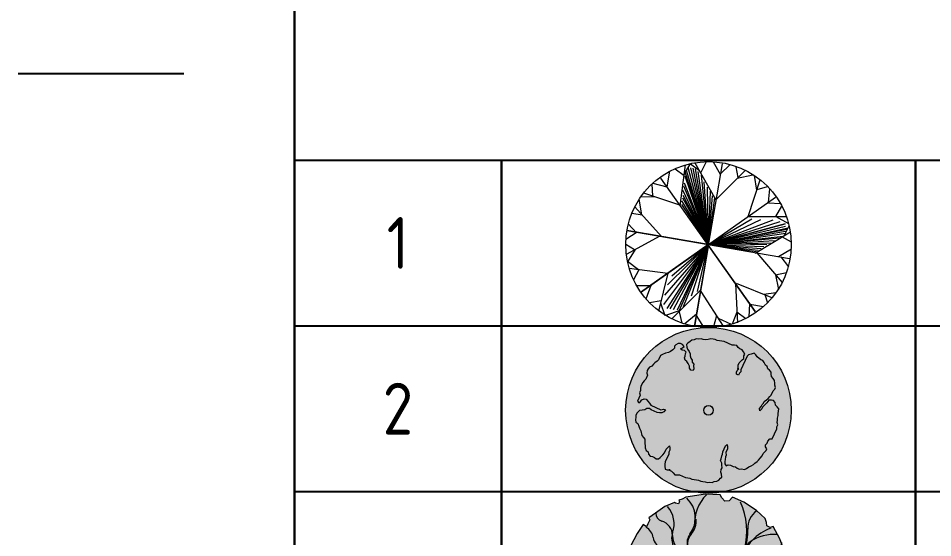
# Model space of a CAD drawing. Header units: metres. Extents: x -2072 to 1581266, y 0 to 323429.
# Drawn here: x 1721.34 to 1765.5, y 1841.12 to 1866.18 of the extents above; entities that cross this region are included whole.
import ezdxf

# ---------------------------------------------------------------- set-up
doc = ezdxf.new("R2010")
doc.units = ezdxf.units.M
doc.layers.add('ГП - Лист (таблица)', color=7, linetype='Continuous', lineweight=9)
doc.layers.add('Липа серебристная', color=7, linetype='Continuous', lineweight=0)
doc.layers.add('ГП_Озеленение_деревья и кустарники', color=7, linetype='Continuous', lineweight=9, true_color=0x2e7666)
doc.styles.add('GOST Common_2', font='GOST_Common.ttf', dxfattribs={"width": 0.9, "height": 2.5})
doc.styles.add('ГП Ариал 2016', font='arial.ttf')

# ---------------------------------------------------------------- blocks, each defined once
blk = doc.blocks.new('Бересклет')
at = {"layer": 'Липа серебристная', "lineweight": 0, "transparency": 33554559}
h = blk.add_hatch(color=256, dxfattribs=at)
h.dxf.hatch_style = 1
h.set_gradient(color1=(65, 151, 28), color2=(65, 151, 28), tint=1, name='INVSPHERICAL')
h.paths.add_polyline_path([(-5.16, -2.941), (-5.026, -3.207), (-5.36, -3.407), (-5.493, -3.873), (-4.227, -5.205), (-3.311, -5.827), (-2.552, -6.221), (-2.066, -6.19), (-1.611, -6.099), (-1.216, -6.342), (-0.579, -6.554), (0.573, -6.537), (1.839, -6.271), (3.239, -5.671), (3.906, -5.205), (4.305, -4.806), (4.039, -4.606), (4.572, -4.073), (4.905, -3.94), (5.305, -3.873), (6.039, -2.208), (6.305, -0.677), (6.238, 1.055), (6.039, 2.12), (5.772, 2.12), (5.572, 2.32), (5.639, 2.587), (5.639, 2.92), (5.172, 3.719), (4.439, 4.651), (3.706, 5.317), (3.372, 5.117), (3.039, 5.184), (2.906, 5.517), (2.839, 5.783), (1.773, 6.183), (0.239, 6.449), (-0.094, 6.383), (-0.36, 6.383), (-0.36, 6.249), (-0.494, 6.116), (-0.694, 6.249), (-0.76, 6.316), (-1.56, 6.249), (-2.427, 5.983), (-3.038, 5.789), (-3.007, 5.638), (-3.25, 5.365), (-3.427, 5.184), (-3.627, 5.45), (-4.293, 4.917), (-5.093, 4.118), (-5.693, 3.452), (-6.16, 2.52), (-5.96, 2.453), (-6.013, 2.18), (-6.073, 1.938), (-6.093, 1.588), (-6.293, 1.454), (-6.493, 1.454), (-6.693, -0.144), (-6.36, -2.075), (-5.96, -3.274), (-5.626, -3.074)])
at = {"layer": 'Липа серебристная', "color": 36, "lineweight": 0}
blk.add_lwpolyline([(-5.626, -3.074), (-5.16, -2.941), (-5.026, -3.207), (-5.36, -3.407), (-5.493, -3.873), (-4.227, -5.205), (-3.311, -5.827), (-2.552, -6.221), (-2.066, -6.19), (-1.915, -6.16), (-1.611, -6.099), (-1.216, -6.342), (-0.579, -6.554), (0.573, -6.537), (1.839, -6.271), (3.239, -5.671), (3.906, -5.205), (4.305, -4.806), (4.039, -4.606), (4.305, -4.339), (4.572, -4.073), (4.905, -3.94), (5.305, -3.873), (6.039, -2.208), (6.305, -0.677), (6.238, 1.055), (6.039, 2.12), (5.772, 2.12), (5.572, 2.32), (5.639, 2.587), (5.639, 2.92), (5.172, 3.719), (4.439, 4.651), (3.706, 5.317), (3.372, 5.117), (3.039, 5.184), (2.906, 5.517), (2.839, 5.783), (1.773, 6.183), (0.239, 6.449), (-0.094, 6.383), (-0.36, 6.383), (-0.36, 6.249), (-0.494, 6.116), (-0.694, 6.249), (-0.76, 6.316), (-1.56, 6.249), (-2.427, 5.983), (-3.038, 5.789), (-3.007, 5.638), (-3.25, 5.365), (-3.427, 5.184), (-3.627, 5.45), (-4.293, 4.917), (-5.093, 4.118), (-5.693, 3.452), (-6.16, 2.52), (-5.96, 2.453), (-6.013, 2.18), (-6.073, 1.938), (-6.093, 1.588), (-6.293, 1.454), (-6.493, 1.454), (-6.693, -0.144), (-6.36, -2.075), (-5.96, -3.274)], close=True, dxfattribs=at)
for centre, radius, start, end in [((-1.808, 5.764), 0.627, 160.74693, 236.15411), ((-3.257, 5.378), 2.06, 322.29366, 22.98844), ((-1.575, 5.308), 2.112, 304.88672, 29.10133), ((3.343, 3.216), 3.282, 117.66784, 164.54602), ((-4.277, 4.406), 1.105, 349.89762, 42.50854), ((-2.805, 4.277), 1.163, 341.52697, 56.15411), ((-1.038, 4.866), 1.525, 300.00723, 347.88873), ((-1.108, 4.082), 5.334, 327.03429, 6.95378), ((-4.419, 4.264), 0.851, 204.65213, 279.24585), ((-2.21, 4.038), 0.995, 169.89762, 236.11711), ((-0.598, 3.323), 1.301, 142.29366, 247.595), ((-0.25, 3.424), 1.531, 161.52697, 243.08054), ((5.614, 2.159), 1.595, 105.45088, 166.02513), ((-3.89, 1.016), 2.44, 48.6617, 99.24585), ((22.134, 40.288), 44.661, 236.11711, 238.56885), ((0.314, 2.525), 1.178, 120.00723, 213.37243), ((0.273, 2.658), 1.118, 124.88672, 231.22686), ((-5.087, 1.048), 1.306, 65.99981, 133.30288), ((-3.73, 4.094), 2.029, 245.99981, 291.79876), ((-2.193, 0.251), 2.11, 66.08132, 111.79876), ((0.689, 6.221), 4.494, 228.6617, 247.86567), ((-2.206, 0.223), 2.141, 350.65337, 66.08132), ((0.487, 3.435), 3.687, 319.87124, 346.02513), ((-1.742, 0.548), 1.701, 338.41965, 67.595), ((-1.607, 0.576), 1.6, 335.2149, 67.86567), ((-1.822, 0.327), 1.942, 345.6095, 63.08054), ((-1.495, 0.456), 1.706, 341.17928, 51.22686), ((5.965, -1.831), 3.892, 92.04438, 144.6504), ((4.342, 0.161), 1.438, 106.06816, 150.19593), ((4.878, -1.699), 3.374, 67.66478, 106.06816), ((1.149, 1.99), 2.241, 266.16421, 330.19593), ((0.152, 3.265), 3.833, 297.82454, 327.03429), ((3.769, -0.816), 1.588, 38.76699, 135.36696), ((5.44, 0.983), 0.88, 230.9237, 342.90254), ((0.854, -3.088), 3.389, 107.30807, 149.51608), ((1.656, 3.032), 3.395, 240.1653, 262.99587), ((1.212, 1.255), 1.56, 220.62588, 297.82454), ((3.245, 8.655), 9.18, 249.48324, 255.8382), ((1.193, 1.555), 1.959, 235.71458, 324.6504), ((1.332, 1.59), 1.836, 227.35842, 315.36696), ((3.774, -1.069), 1.763, 50.9237, 146.45182), ((2.802, -0.916), 0.919, 11.60629, 120.50715), ((6.032, 1.002), 1.316, 218.76699, 283.61521), ((0.794, -3.243), 3.163, 106.85779, 160.50614), ((0.301, -2.594), 2.548, 96.8337, 160.23263), ((0.419, -2.788), 2.742, 100.76136, 149.55125), ((0.784, -3.243), 3.284, 108.25806, 142.55965), ((0.69, -1.726), 2.152, 150.64872, 220.64253), ((0.033, -1.452), 1.338, 82.39847, 147.44976), ((1.112, 1.951), 2.41, 242.46588, 300.50715), ((1.004, 1.273), 1.645, 236.22114, 265.6239), ((0.751, -2.029), 1.666, 9.1996, 85.6239), ((0.755, -1.999), 1.732, 358.80131, 73.66699), ((1.094, -1.548), 1.22, 23.31408, 82.99587), ((2.63, -1.281), 1.225, 3.02694, 129.57041), ((-3.733, 0.215), 2.405, 260.48693, 322.55965), ((-3.411, -0.577), 1.56, 256.84365, 329.51608), ((-3.275, -0.616), 1.543, 266.42418, 329.55125), ((0.647, -1.843), 2.067, 147.44976, 231.49166), ((5.939, 0.54), 4.056, 203.31408, 263.67775), ((6.194, -0.219), 2.545, 191.60629, 260.99151), ((4.55, -1.18), 0.697, 183.02694, 255.00572), ((-4.459, -4.119), 1.989, 80.48693, 142.76645), ((-4.257, -4.196), 2.157, 76.84365, 111.32021), ((-7.49, 0.206), 5.732, 311.328, 340.23263), ((5.81, -1.21), 3.458, 189.1996, 243.71161), ((4.921, 0.206), 2.132, 255.00572, 304.54176), ((-3.444, -3.307), 1.152, 86.42418, 172.57026), ((-0.042, -2.947), 2.276, 160.50614, 210.38432), ((-7.411, -2.789), 2.849, 326.28357, 352.57026), ((-2.641, -4.585), 2.238, 331.74581, 40.64253), ((-2.551, -5.863), 3.07, 348.13915, 51.49166), ((-2.808, -5.119), 1.359, 131.328, 185.55465), ((-4.677, -5.664), 3.097, 351.92111, 30.38432), ((0.262, -6.145), 1.058, 151.74581, 204.55557)]:
    blk.add_arc(centre, radius, start, end, dxfattribs=at)
blk = doc.blocks.new('Барбарис_')
at = {"layer": 'ГП_Озеленение_деревья и кустарники', "true_color": 0xd6c16b, "transparency": 33554534}
h = blk.add_hatch(color=53, dxfattribs=at)
h.dxf.hatch_style = 1
edge = h.paths.add_edge_path()
edge.add_arc((-4313.516, -8766.892), 1.25, 0, 360)
at = {"layer": 'ГП_Озеленение_деревья и кустарники'}
for p, q in [((-4313.706, -8765.837), (-4313.734, -8765.859)), ((-4313.671, -8765.837), (-4313.706, -8765.837)), ((-4313.643, -8765.825), (-4313.671, -8765.837)), ((-4313.607, -8765.814), (-4313.643, -8765.825)), ((-4313.544, -8765.814), (-4313.607, -8765.814)), ((-4313.516, -8765.825), (-4313.544, -8765.814)), ((-4313.481, -8765.837), (-4313.516, -8765.825)), ((-4313.417, -8765.837), (-4313.481, -8765.837)), ((-4313.39, -8765.814), (-4313.417, -8765.837)), ((-4313.354, -8765.804), (-4313.39, -8765.814)), ((-4313.326, -8765.804), (-4313.354, -8765.804)), ((-4313.291, -8765.814), (-4313.326, -8765.804)), ((-4313.263, -8765.837), (-4313.291, -8765.814)), ((-4313.227, -8765.847), (-4313.263, -8765.837)), ((-4313.2, -8765.859), (-4313.227, -8765.847)), ((-4314.132, -8765.968), (-4314.14, -8766.002)), ((-4314.104, -8765.947), (-4314.132, -8765.968)), ((-4314.068, -8765.936), (-4314.104, -8765.947)), ((-4314.041, -8765.925), (-4314.068, -8765.936)), ((-4314.005, -8765.925), (-4314.041, -8765.925)), ((-4313.978, -8765.936), (-4314.005, -8765.925)), ((-4313.95, -8765.947), (-4313.978, -8765.936)), ((-4313.932, -8765.98), (-4313.95, -8765.947)), ((-4313.906, -8766.014), (-4313.932, -8765.98)), ((-4313.833, -8765.859), (-4313.851, -8765.891)), ((-4313.851, -8765.891), (-4313.823, -8765.903)), ((-4313.734, -8765.859), (-4313.833, -8765.859)), ((-4313.823, -8765.903), (-4313.788, -8765.913)), ((-4313.788, -8765.913), (-4313.76, -8765.936)), ((-4313.752, -8765.968), (-4313.788, -8766.036)), ((-4313.76, -8765.936), (-4313.752, -8765.968)), ((-4313.164, -8765.881), (-4313.2, -8765.859)), ((-4313.136, -8765.891), (-4313.164, -8765.881)), ((-4313.065, -8765.891), (-4313.136, -8765.891)), ((-4313.037, -8765.913), (-4313.065, -8765.891)), ((-4313.001, -8765.947), (-4313.037, -8765.913)), ((-4312.974, -8765.98), (-4313.001, -8765.947)), ((-4312.946, -8766.002), (-4312.974, -8765.98)), ((-4314.221, -8766.091), (-4314.276, -8766.135)), ((-4314.195, -8766.057), (-4314.221, -8766.091)), ((-4314.168, -8766.036), (-4314.195, -8766.057)), ((-4314.14, -8766.002), (-4314.168, -8766.036)), ((-4313.878, -8766.036), (-4313.906, -8766.014)), ((-4313.86, -8766.068), (-4313.878, -8766.036)), ((-4313.869, -8766.101), (-4313.86, -8766.068)), ((-4313.869, -8766.2), (-4313.869, -8766.101)), ((-4313.788, -8766.036), (-4313.806, -8766.068)), ((-4313.806, -8766.068), (-4313.806, -8766.234)), ((-4312.911, -8766.024), (-4312.946, -8766.002)), ((-4312.875, -8766.036), (-4312.911, -8766.024)), ((-4312.847, -8766.024), (-4312.875, -8766.036)), ((-4312.856, -8766.157), (-4312.847, -8766.123)), ((-4312.82, -8766.036), (-4312.847, -8766.024)), ((-4312.847, -8766.123), (-4312.82, -8766.145)), ((-4312.792, -8766.057), (-4312.82, -8766.036)), ((-4312.774, -8766.091), (-4312.792, -8766.057)), ((-4312.792, -8766.157), (-4312.774, -8766.123)), ((-4312.774, -8766.123), (-4312.774, -8766.091)), ((-4314.43, -8766.256), (-4314.457, -8766.289)), ((-4314.403, -8766.246), (-4314.43, -8766.256)), ((-4314.367, -8766.222), (-4314.403, -8766.246)), ((-4314.34, -8766.212), (-4314.367, -8766.222)), ((-4314.312, -8766.2), (-4314.34, -8766.212)), ((-4314.294, -8766.168), (-4314.312, -8766.2)), ((-4314.276, -8766.135), (-4314.294, -8766.168)), ((-4313.86, -8766.234), (-4313.869, -8766.2)), ((-4313.843, -8766.268), (-4313.86, -8766.234)), ((-4313.806, -8766.234), (-4313.779, -8766.268)), ((-4312.982, -8766.289), (-4312.974, -8766.256)), ((-4312.974, -8766.256), (-4312.946, -8766.234)), ((-4312.946, -8766.234), (-4312.919, -8766.234)), ((-4312.919, -8766.234), (-4312.883, -8766.222)), ((-4312.883, -8766.222), (-4312.856, -8766.222)), ((-4312.847, -8766.19), (-4312.856, -8766.157)), ((-4312.856, -8766.222), (-4312.847, -8766.19)), ((-4312.829, -8766.256), (-4312.856, -8766.289)), ((-4312.811, -8766.222), (-4312.829, -8766.256)), ((-4312.82, -8766.145), (-4312.792, -8766.157)), ((-4312.784, -8766.2), (-4312.811, -8766.222)), ((-4312.748, -8766.179), (-4312.784, -8766.2)), ((-4312.721, -8766.19), (-4312.748, -8766.179)), ((-4312.685, -8766.212), (-4312.721, -8766.19)), ((-4312.657, -8766.222), (-4312.685, -8766.212)), ((-4312.639, -8766.256), (-4312.657, -8766.222)), ((-4312.612, -8766.278), (-4312.639, -8766.256)), ((-4314.494, -8766.345), (-4314.512, -8766.377)), ((-4314.512, -8766.377), (-4314.502, -8766.41)), ((-4314.466, -8766.323), (-4314.494, -8766.345)), ((-4314.457, -8766.289), (-4314.466, -8766.323)), ((-4313.815, -8766.289), (-4313.843, -8766.268)), ((-4313.779, -8766.3), (-4313.815, -8766.289)), ((-4313.779, -8766.268), (-4313.779, -8766.3)), ((-4313.073, -8766.4), (-4313.055, -8766.367)), ((-4313.065, -8766.432), (-4313.073, -8766.4)), ((-4313.055, -8766.367), (-4313.028, -8766.355)), ((-4313.028, -8766.355), (-4313.001, -8766.323)), ((-4313.001, -8766.323), (-4312.982, -8766.289)), ((-4312.974, -8766.4), (-4313.001, -8766.41)), ((-4312.956, -8766.367), (-4312.974, -8766.4)), ((-4312.929, -8766.355), (-4312.956, -8766.367)), ((-4312.911, -8766.323), (-4312.929, -8766.355)), ((-4312.883, -8766.3), (-4312.911, -8766.323)), ((-4312.856, -8766.289), (-4312.883, -8766.3)), ((-4312.602, -8766.311), (-4312.612, -8766.278)), ((-4312.584, -8766.345), (-4312.602, -8766.311)), ((-4312.576, -8766.377), (-4312.584, -8766.345)), ((-4312.567, -8766.41), (-4312.576, -8766.377)), ((-4314.502, -8766.444), (-4314.512, -8766.476)), ((-4314.512, -8766.476), (-4314.494, -8766.51)), ((-4314.502, -8766.41), (-4314.502, -8766.444)), ((-4314.494, -8766.51), (-4314.466, -8766.521)), ((-4314.466, -8766.521), (-4314.439, -8766.532)), ((-4314.439, -8766.532), (-4314.411, -8766.543)), ((-4313.037, -8766.432), (-4313.065, -8766.432)), ((-4313.001, -8766.41), (-4313.037, -8766.432)), ((-4312.549, -8766.444), (-4312.567, -8766.41)), ((-4312.521, -8766.476), (-4312.549, -8766.444)), ((-4312.513, -8766.51), (-4312.521, -8766.476)), ((-4312.503, -8766.543), (-4312.513, -8766.51)), ((-4314.557, -8766.642), (-4314.593, -8766.664)), ((-4314.593, -8766.664), (-4314.593, -8766.698)), ((-4314.53, -8766.631), (-4314.557, -8766.642)), ((-4314.494, -8766.621), (-4314.53, -8766.631)), ((-4314.367, -8766.621), (-4314.494, -8766.621)), ((-4314.411, -8766.543), (-4314.375, -8766.553)), ((-4314.375, -8766.553), (-4314.312, -8766.553)), ((-4314.34, -8766.609), (-4314.367, -8766.621)), ((-4314.304, -8766.609), (-4314.34, -8766.609)), ((-4314.312, -8766.553), (-4314.285, -8766.565)), ((-4314.276, -8766.599), (-4314.304, -8766.609)), ((-4314.285, -8766.565), (-4314.249, -8766.577)), ((-4314.249, -8766.577), (-4314.276, -8766.599)), ((-4312.503, -8766.577), (-4312.503, -8766.543)), ((-4312.495, -8766.609), (-4312.503, -8766.577)), ((-4312.476, -8766.676), (-4312.495, -8766.609)), ((-4312.476, -8766.809), (-4312.476, -8766.676)), ((-4314.593, -8766.797), (-4314.611, -8766.831)), ((-4314.593, -8766.698), (-4314.575, -8766.731)), ((-4314.583, -8766.764), (-4314.593, -8766.797)), ((-4314.583, -8766.731), (-4314.583, -8766.764)), ((-4314.575, -8766.731), (-4314.565, -8766.731)), ((-4312.458, -8766.841), (-4312.476, -8766.809)), ((-4314.611, -8766.831), (-4314.601, -8766.863)), ((-4314.601, -8766.863), (-4314.583, -8766.896)), ((-4314.583, -8766.896), (-4314.583, -8766.996)), ((-4312.476, -8766.94), (-4312.467, -8766.908)), ((-4312.476, -8766.974), (-4312.476, -8766.94)), ((-4312.467, -8766.908), (-4312.449, -8766.874)), ((-4312.449, -8766.874), (-4312.458, -8766.841)), ((-4314.583, -8766.996), (-4314.575, -8767.029)), ((-4314.575, -8767.029), (-4314.565, -8767.063)), ((-4314.565, -8767.063), (-4314.565, -8767.095)), ((-4314.565, -8767.095), (-4314.557, -8767.128)), ((-4312.847, -8767.051), (-4312.82, -8767.039)), ((-4312.847, -8767.085), (-4312.847, -8767.051)), ((-4312.811, -8767.085), (-4312.847, -8767.085)), ((-4312.82, -8767.039), (-4312.792, -8767.039)), ((-4312.784, -8767.095), (-4312.811, -8767.085)), ((-4312.792, -8767.039), (-4312.757, -8767.051)), ((-4312.757, -8767.085), (-4312.784, -8767.095)), ((-4312.766, -8767.039), (-4312.739, -8767.029)), ((-4312.757, -8767.051), (-4312.757, -8767.039)), ((-4312.531, -8767.085), (-4312.757, -8767.085)), ((-4312.739, -8767.029), (-4312.711, -8767.017)), ((-4312.711, -8767.017), (-4312.675, -8767.017)), ((-4312.675, -8767.017), (-4312.648, -8767.029)), ((-4312.648, -8767.029), (-4312.612, -8767.039)), ((-4312.612, -8767.039), (-4312.584, -8767.051)), ((-4312.584, -8767.051), (-4312.549, -8767.039)), ((-4312.549, -8767.039), (-4312.521, -8767.039)), ((-4312.503, -8767.095), (-4312.531, -8767.085)), ((-4312.521, -8767.039), (-4312.495, -8767.007)), ((-4312.476, -8767.128), (-4312.503, -8767.095)), ((-4312.495, -8767.007), (-4312.476, -8766.974)), ((-4314.557, -8767.128), (-4314.547, -8767.162)), ((-4314.547, -8767.162), (-4314.538, -8767.194)), ((-4314.538, -8767.194), (-4314.538, -8767.228)), ((-4314.538, -8767.228), (-4314.53, -8767.261)), ((-4312.495, -8767.295), (-4312.476, -8767.228)), ((-4312.449, -8767.162), (-4312.476, -8767.128)), ((-4312.476, -8767.228), (-4312.458, -8767.194)), ((-4312.458, -8767.194), (-4312.449, -8767.162)), ((-4314.53, -8767.261), (-4314.52, -8767.295)), ((-4314.52, -8767.295), (-4314.512, -8767.327)), ((-4314.512, -8767.327), (-4314.494, -8767.36)), ((-4314.494, -8767.36), (-4314.484, -8767.394)), ((-4314.104, -8767.372), (-4314.059, -8767.36)), ((-4314.059, -8767.36), (-4314.031, -8767.36)), ((-4314.031, -8767.36), (-4313.995, -8767.349)), ((-4313.995, -8767.349), (-4313.896, -8767.349)), ((-4313.896, -8767.349), (-4313.869, -8767.36)), ((-4313.869, -8767.36), (-4313.896, -8767.382)), ((-4312.539, -8767.394), (-4312.513, -8767.36)), ((-4312.513, -8767.36), (-4312.495, -8767.327)), ((-4312.495, -8767.327), (-4312.495, -8767.295)), ((-4314.484, -8767.394), (-4314.457, -8767.416)), ((-4314.457, -8767.416), (-4314.439, -8767.449)), ((-4314.439, -8767.449), (-4314.411, -8767.471)), ((-4314.411, -8767.471), (-4314.375, -8767.481)), ((-4314.375, -8767.481), (-4314.348, -8767.493)), ((-4314.348, -8767.493), (-4314.312, -8767.471)), ((-4314.312, -8767.471), (-4314.285, -8767.449)), ((-4314.285, -8767.449), (-4314.249, -8767.438)), ((-4314.249, -8767.438), (-4314.221, -8767.438)), ((-4314.221, -8767.438), (-4314.185, -8767.416)), ((-4314.185, -8767.416), (-4314.158, -8767.404)), ((-4314.15, -8767.449), (-4314.168, -8767.481)), ((-4314.168, -8767.481), (-4314.14, -8767.503)), ((-4314.158, -8767.404), (-4314.132, -8767.372)), ((-4314.114, -8767.438), (-4314.15, -8767.449)), ((-4314.14, -8767.503), (-4314.132, -8767.537)), ((-4314.132, -8767.372), (-4314.104, -8767.372)), ((-4314.086, -8767.426), (-4314.114, -8767.438)), ((-4314.05, -8767.416), (-4314.086, -8767.426)), ((-4314.023, -8767.416), (-4314.05, -8767.416)), ((-4313.987, -8767.394), (-4314.023, -8767.416)), ((-4313.924, -8767.394), (-4313.987, -8767.394)), ((-4313.896, -8767.382), (-4313.924, -8767.394)), ((-4312.602, -8767.515), (-4312.584, -8767.481)), ((-4312.584, -8767.481), (-4312.576, -8767.449)), ((-4312.576, -8767.449), (-4312.549, -8767.426)), ((-4312.549, -8767.426), (-4312.539, -8767.394)), ((-4314.132, -8767.537), (-4314.132, -8767.581)), ((-4314.132, -8767.581), (-4314.122, -8767.614)), ((-4314.122, -8767.614), (-4314.132, -8767.648)), ((-4313.2, -8767.602), (-4313.172, -8767.581)), ((-4313.164, -8767.614), (-4313.2, -8767.602)), ((-4313.172, -8767.581), (-4313.136, -8767.592)), ((-4313.136, -8767.614), (-4313.164, -8767.614)), ((-4313.136, -8767.592), (-4313.101, -8767.592)), ((-4313.101, -8767.626), (-4313.136, -8767.614)), ((-4313.101, -8767.592), (-4313.073, -8767.602)), ((-4313.073, -8767.636), (-4313.101, -8767.626)), ((-4313.073, -8767.602), (-4313.046, -8767.602)), ((-4313.046, -8767.648), (-4313.073, -8767.636)), ((-4313.046, -8767.602), (-4313.01, -8767.626)), ((-4313.01, -8767.626), (-4312.982, -8767.636)), ((-4312.982, -8767.636), (-4312.946, -8767.648)), ((-4312.757, -8767.648), (-4312.729, -8767.636)), ((-4312.729, -8767.636), (-4312.693, -8767.614)), ((-4312.693, -8767.614), (-4312.675, -8767.581)), ((-4312.675, -8767.581), (-4312.657, -8767.548)), ((-4312.657, -8767.548), (-4312.63, -8767.525)), ((-4312.63, -8767.525), (-4312.602, -8767.515)), ((-4314.132, -8767.648), (-4314.132, -8767.68)), ((-4314.132, -8767.68), (-4314.114, -8767.713)), ((-4314.114, -8767.713), (-4314.104, -8767.757)), ((-4314.104, -8767.757), (-4314.077, -8767.78)), ((-4314.077, -8767.78), (-4314.041, -8767.802)), ((-4313.001, -8767.658), (-4313.046, -8767.648)), ((-4313.037, -8767.813), (-4313.028, -8767.78)), ((-4313.028, -8767.78), (-4312.992, -8767.757)), ((-4312.982, -8767.691), (-4313.001, -8767.658)), ((-4312.992, -8767.757), (-4312.974, -8767.725)), ((-4312.974, -8767.725), (-4312.982, -8767.691)), ((-4312.946, -8767.648), (-4312.919, -8767.658)), ((-4312.919, -8767.658), (-4312.847, -8767.658)), ((-4312.847, -8767.658), (-4312.811, -8767.67)), ((-4312.811, -8767.67), (-4312.784, -8767.67)), ((-4312.784, -8767.67), (-4312.757, -8767.648)), ((-4314.041, -8767.802), (-4314.013, -8767.824)), ((-4314.013, -8767.824), (-4313.978, -8767.846)), ((-4313.978, -8767.846), (-4313.95, -8767.858)), ((-4313.95, -8767.858), (-4313.914, -8767.88)), ((-4313.914, -8767.88), (-4313.887, -8767.89)), ((-4313.887, -8767.89), (-4313.851, -8767.902)), ((-4313.851, -8767.902), (-4313.806, -8767.912)), ((-4313.806, -8767.912), (-4313.77, -8767.912)), ((-4313.77, -8767.912), (-4313.742, -8767.923)), ((-4313.679, -8767.935), (-4313.661, -8767.902)), ((-4313.661, -8767.902), (-4313.633, -8767.89)), ((-4313.633, -8767.89), (-4313.598, -8767.902)), ((-4313.598, -8767.902), (-4313.57, -8767.902)), ((-4313.57, -8767.902), (-4313.526, -8767.912)), ((-4313.526, -8767.912), (-4313.507, -8767.945)), ((-4313.281, -8767.935), (-4313.254, -8767.912)), ((-4313.254, -8767.912), (-4313.218, -8767.902)), ((-4313.218, -8767.902), (-4313.19, -8767.89)), ((-4313.19, -8767.89), (-4313.154, -8767.88)), ((-4313.154, -8767.88), (-4313.127, -8767.868)), ((-4313.127, -8767.868), (-4313.091, -8767.858)), ((-4313.091, -8767.858), (-4313.055, -8767.846)), ((-4313.055, -8767.846), (-4313.037, -8767.813)), ((-4313.742, -8767.923), (-4313.706, -8767.935)), ((-4313.706, -8767.935), (-4313.679, -8767.935)), ((-4313.507, -8767.945), (-4313.344, -8767.945)), ((-4313.344, -8767.945), (-4313.317, -8767.935)), ((-4313.317, -8767.935), (-4313.281, -8767.935))]:
    blk.add_line(p, q, dxfattribs=at)
for radius in [1.25, 0.0723]:
    blk.add_circle((-4313.516, -8766.892), radius, dxfattribs=at)
blk = doc.blocks.new('Арония')
at = {"layer": 'ГП_Озеленение_деревья и кустарники', "color": 82, "linetype": 'Continuous', "lineweight": 0}
for p, q in [((-1.41, 3.146), (-0.443, 5.936)), ((-0.673, 5.272), (-0.096, 5.921)), ((0.455, 5.305), (-0.073, 5.921)), ((1.194, 3.015), (0.257, 5.916)), ((2.287, -5.397), (-2.369, 5.362)), ((-2.199, -5.553), (2.168, 5.475)), ((-2.053, 4.671), (-1.65, 5.719)), ((-0.702, 5.188), (-1.244, 5.79)), ((0.505, 5.148), (1.076, 5.854)), ((1.876, 4.738), (1.576, 5.71)), ((1.891, 4.777), (2.679, 5.286)), ((-3.195, 4.219), (-3.071, 5.099)), ((-2.06, 4.65), (-2.995, 5.114)), ((1.208, 3.05), (3.663, 4.662)), ((3.074, 4.276), (3.101, 5.051)), ((-4.249, 3.065), (-4.201, 4.216)), ((-3.063, 4.142), (-4.081, 4.333)), ((-1.43, 3.192), (-3.786, 4.563)), ((3.004, 4.23), (4.137, 4.251)), ((4.193, 3.097), (4.252, 4.165)), ((-4.229, 3.032), (-4.947, 3.31)), ((-3.197, 1.266), (-4.638, 3.731)), ((3.196, 1.383), (4.594, 3.785)), ((-4.884, 1.893), (-5.332, 2.645)), ((4.225, 3.152), (4.996, 3.21)), ((4.842, 2.095), (5.143, 2.996)), ((0, 0), (-5.544, 2.195)), ((-5.544, 2.195), (5.493, -2.175)), ((-5.488, -2.375), (5.406, 2.339)), ((4.829, 2.057), (5.657, 1.831)), ((-4.831, 1.913), (-5.735, 1.572)), ((-3.272, 1.295), (-4.198, 1.662)), ((3.191, 1.374), (5.897, 0.812)), ((5.153, 0.966), (5.723, 1.618)), ((-5.235, 0.726), (-5.952, -0.032)), ((-3.294, 1.304), (-5.93, 0.518)), ((-5.276, 0.713), (-5.825, 1.223)), ((5.153, 0.966), (5.947, 0.305)), ((-5.296, -0.74), (-5.952, 0.001)), ((0, 0), (-2.199, -5.553)), ((0, 0), (-0.041, -0.018)), ((0, 0), (0.642, -0.049)), ((0, 0), (0.642, -0.049)), ((5.445, -0.497), (5.951, 0.118)), ((-3.286, -1.43), (-5.929, -0.523)), ((-0.041, -0.018), (2.287, -5.397)), ((3.145, -1.284), (5.943, -0.327)), ((5.306, -0.545), (5.863, -1.03)), ((-5.28, -0.746), (-5.79, -1.381)), ((-5.357, -0.719), (-5.434, -0.693)), ((3.27, -1.295), (4.615, -3.759)), ((-4.71, -2.038), (-5.658, -1.849)), ((-3.281, -1.42), (-4.49, -3.947)), ((4.754, -1.882), (5.765, -1.533)), ((4.912, -1.945), (5.305, -2.741)), ((-4.664, -2.018), (-5.216, -2.907)), ((-4.157, -3.252), (-5.009, -3.216)), ((-1.215, -3.07), (-3.666, -4.689)), ((-1.223, -3.189), (-0.167, -5.95)), ((1.313, -3.153), (0.877, -5.925)), ((1.366, -3.13), (3.72, -4.686)), ((4.266, -3.119), (4.254, -4.203)), ((4.268, -3.124), (5.065, -3.126)), ((-4.228, -3.399), (-4.121, -4.333)), ((-2.954, -4.219), (-4.07, -4.343)), ((-3.062, -4.291), (-3.023, -5.128)), ((3.142, -4.304), (4.05, -4.362)), ((3.211, -4.35), (3.286, -4.963)), ((-1.867, -4.715), (-2.839, -5.214)), ((-1.902, -4.805), (-1.582, -5.738)), ((-0.479, -5.134), (-0.902, -5.921)), ((0.995, -5.176), (0.483, -5.933)), ((1, -5.145), (1.545, -5.748)), ((2.019, -4.777), (1.77, -5.683)), ((2.025, -4.792), (2.961, -5.164)), ((-0.411, -5.313), (0.425, -5.937))]:
    blk.add_line(p, q, dxfattribs=at)
at = {"layer": 'ГП_Озеленение_деревья и кустарники', "color": 28, "linetype": 'Continuous', "lineweight": 0, "true_color": 0x4d0f0f}
for p, q in [((0, 0), (-0.575, 5.351)), ((0, 0), (-0.455, 5.462)), ((0, 0), (-0.287, 5.714)), ((0, 0), (-0.11, 5.644)), ((0, 0), (0.042, 5.596)), ((0, 0), (0.202, 5.52)), ((0, 0), (0.344, 5.286)), ((0, 0), (-0.78, 4.66)), ((0, 0), (-0.647, 5.14)), ((0, 0), (0.525, 4.975)), ((0, 0), (-0.996, 4.197)), ((0, 0), (-0.883, 4.466)), ((0, 0), (0.625, 4.471)), ((0, 0), (0.778, 4.053)), ((0, 0), (-1.236, 3.472)), ((0, 0), (-1.124, 3.635)), ((0, 0), (-1.063, 3.831)), ((0, 0), (0.928, 3.724)), ((0, 0), (0.996, 3.357)), ((0, 0), (-1.277, 3.212)), ((0, 0), (1.124, 3.177)), ((0, 0), (3.422, 1.159)), ((0, 0), (4.059, 0.976)), ((0, 0), (4.916, 0.77)), ((0, 0), (-4.051, -3.555)), ((0, 0), (-3.843, -2.904)), ((0, 0), (-3.468, -2.225)), ((0, 0), (-3.17, -4.153)), ((0, 0), (-3.066, -4.258)), ((0, 0), (-3.056, -1.682)), ((0, 0), (-2.707, -4.01)), ((0, 0), (5.381, 0.559)), ((0, 0), (5.691, 0.327)), ((5.691, 0.327), (0, 0)), ((0, 0), (5.696, 0.162)), ((0, 0), (3.271, -1.194)), ((0, 0), (3.417, -1.121)), ((0, 0), (3.631, -1.065)), ((0, 0), (3.868, -0.964)), ((0, 0), (4.375, -0.789)), ((0, 0), (4.697, -0.682)), ((0, 0), (5.097, -0.591)), ((0, 0), (5.366, -0.505)), ((0, 0), (5.604, -0.347)), ((0, 0), (5.608, -0.198)), ((0, 0), (5.727, -0.077)), ((0.642, -0.049), (5.856, 0.007)), ((-0.041, -0.018), (-3.885, -3.89)), ((-0.041, -0.018), (-3.661, -3.949)), ((-0.041, -0.018), (-3.458, -4.066)), ((-0.041, -0.018), (-1.993, -3.382)), ((-0.041, -0.018), (-1.486, -3.133)), ((0.642, -0.049), (4.106, -0.868))]:
    blk.add_line(p, q, dxfattribs=at)
at = {"layer": 'ГП_Озеленение_деревья и кустарники', "color": 31, "linetype": 'Continuous', "lineweight": 0}
blk.add_line((-0.041, -0.018), (-5.488, -2.375), dxfattribs=at)
at = {"layer": 'ГП_Озеленение_деревья и кустарники', "color": 82, "linetype": 'Continuous', "lineweight": 0}
blk.add_circle((0, 0), 5.952, dxfattribs=at)
blk = doc.blocks.new('*T90')
at = {"layer": 'Defpoints', "color": 8, "linetype": 'ByBlock', "lineweight": 0, "transparency": 16777216}
for p, q in [((0, 0), (208.026, 0)), ((0, 0), (0, -10)), ((208.026, 0), (208.026, -10))]:
    blk.add_line(p, q, dxfattribs=at)
at = {"layer": 'ГП - Лист (таблица)', "color": 0, "linetype": 'ByBlock', "lineweight": 40, "transparency": 16777216}
for p, q in [((0, -10), (208.026, -10)), ((0, -10), (0, -29.267)), ((10, -10), (10, -29.267)), ((30, -10), (30, -29.267)), ((115, -10), (115, -29.267)), ((132.406, -10), (132.406, -29.267)), ((151.584, -10), (151.584, -29.267)), ((166.584, -10), (166.584, -29.267)), ((208.026, -10), (208.026, -29.267))]:
    blk.add_line(p, q, dxfattribs=at)
at = {"layer": 'ГП - Лист (таблица)', "color": 0, "linetype": 'ByBlock', "lineweight": 30, "transparency": 16777216}
for p, q in [((0, -29.267), (208.026, -29.267)), ((0, -29.267), (0, -677.267)), ((208.026, -29.267), (208.026, -677.267)), ((10, -37.267), (10, -125.267)), ((30, -37.267), (30, -125.267)), ((115, -37.267), (115, -125.267)), ((132.406, -37.267), (132.406, -125.267)), ((151.584, -37.267), (151.584, -125.267)), ((166.584, -37.267), (166.584, -125.267)), ((10, -133.267), (10, -277.267)), ((30, -133.267), (30, -277.267)), ((115, -133.267), (115, -277.267)), ((132.406, -133.267), (132.406, -277.267)), ((151.584, -133.267), (151.584, -277.267)), ((166.584, -133.267), (166.584, -277.267)), ((10, -285.267), (10, -549.267)), ((30, -285.267), (30, -549.267)), ((115, -285.267), (115, -549.267)), ((132.406, -285.267), (132.406, -549.267)), ((151.584, -285.267), (151.584, -549.267)), ((166.584, -285.267), (166.584, -549.267)), ((10, -557.267), (10, -621.267)), ((30, -557.267), (30, -621.267)), ((115, -557.267), (115, -621.267)), ((132.406, -557.267), (132.406, -621.267)), ((151.584, -557.267), (151.584, -621.267)), ((166.584, -557.267), (166.584, -621.267)), ((10, -629.267), (10, -677.267)), ((30, -629.267), (30, -677.267)), ((115, -629.267), (115, -677.267)), ((132.406, -629.267), (132.406, -677.267)), ((151.584, -629.267), (151.584, -677.267)), ((166.584, -629.267), (166.584, -677.267))]:
    blk.add_line(p, q, dxfattribs=at)
at = {"layer": 'ГП - Лист (таблица)', "color": 0, "linetype": 'ByBlock', "lineweight": -2, "transparency": 16777216}
for p, q in [((0, -37.267), (208.026, -37.267)), ((0, -45.267), (208.026, -45.267)), ((0, -53.267), (208.026, -53.267)), ((0, -61.267), (208.026, -61.267)), ((0, -69.267), (208.026, -69.267)), ((0, -77.267), (208.026, -77.267)), ((0, -85.267), (208.026, -85.267)), ((0, -93.267), (208.026, -93.267)), ((0, -101.267), (208.026, -101.267)), ((0, -109.267), (208.026, -109.267)), ((0, -117.267), (208.026, -117.267)), ((0, -125.267), (208.026, -125.267)), ((0, -133.267), (208.026, -133.267)), ((0, -141.267), (208.026, -141.267)), ((0, -149.267), (208.026, -149.267)), ((0, -157.267), (208.026, -157.267)), ((0, -165.267), (208.026, -165.267)), ((0, -173.267), (208.026, -173.267)), ((0, -181.267), (208.026, -181.267)), ((0, -189.267), (208.026, -189.267)), ((0, -197.267), (208.026, -197.267)), ((0, -205.267), (208.026, -205.267)), ((0, -213.267), (208.026, -213.267)), ((0, -221.267), (208.026, -221.267)), ((0, -229.267), (208.026, -229.267)), ((0, -237.267), (208.026, -237.267)), ((0, -245.267), (208.026, -245.267)), ((0, -253.267), (208.026, -253.267)), ((0, -261.267), (208.026, -261.267)), ((0, -269.267), (208.026, -269.267)), ((0, -277.267), (208.026, -277.267)), ((0, -285.267), (208.026, -285.267)), ((0, -293.267), (208.026, -293.267)), ((0, -301.267), (208.026, -301.267)), ((0, -309.267), (208.026, -309.267)), ((0, -317.267), (208.026, -317.267)), ((0, -325.267), (208.026, -325.267)), ((0, -333.267), (208.026, -333.267)), ((0, -341.267), (208.026, -341.267)), ((0, -349.267), (208.026, -349.267)), ((0, -357.267), (208.026, -357.267)), ((0, -365.267), (208.026, -365.267)), ((0, -373.267), (208.026, -373.267)), ((0, -381.267), (208.026, -381.267)), ((0, -389.267), (208.026, -389.267)), ((0, -397.267), (208.026, -397.267)), ((0, -405.267), (208.026, -405.267)), ((0, -413.267), (208.026, -413.267)), ((0, -421.267), (208.026, -421.267)), ((0, -429.267), (208.026, -429.267)), ((0, -437.267), (208.026, -437.267)), ((0, -445.267), (208.026, -445.267)), ((0, -453.267), (208.026, -453.267)), ((0, -461.267), (208.026, -461.267)), ((0, -469.267), (208.026, -469.267)), ((0, -477.267), (208.026, -477.267)), ((0, -485.267), (208.026, -485.267)), ((0, -493.267), (208.026, -493.267)), ((0, -501.267), (208.026, -501.267)), ((0, -509.267), (208.026, -509.267)), ((0, -517.267), (208.026, -517.267)), ((0, -525.267), (208.026, -525.267)), ((0, -533.267), (208.026, -533.267)), ((0, -541.267), (208.026, -541.267)), ((0, -549.267), (208.026, -549.267)), ((0, -557.267), (208.026, -557.267)), ((0, -565.267), (208.026, -565.267)), ((0, -573.267), (208.026, -573.267)), ((0, -581.267), (208.026, -581.267)), ((0, -589.267), (208.026, -589.267)), ((0, -597.267), (208.026, -597.267)), ((0, -605.267), (208.026, -605.267)), ((0, -613.267), (208.026, -613.267)), ((0, -621.267), (208.026, -621.267)), ((0, -629.267), (208.026, -629.267)), ((0, -637.267), (208.026, -637.267)), ((0, -645.267), (208.026, -645.267)), ((0, -653.267), (208.026, -653.267)), ((0, -661.267), (208.026, -661.267)), ((0, -669.267), (208.026, -669.267)), ((0, -677.267), (208.026, -677.267))]:
    blk.add_line(p, q, dxfattribs=at)
at = {"layer": 'ГП - Лист (таблица)', "transparency": 16777216}
for s, insert, char_height, width, attachment_point, style in [('Ведомость элементов озеленения', (104.013, -5), 3.5, 205.02644, 5, 'GOST Common_2'), ('{\\W0.8;Условное обозначение}', (20, -19.634), 2.5, 20, 5, 'GOST Common_2'), ('Наименование породы или\\Pвид насаждения', (72.5, -19.634), 2.5, 85, 5, 'GOST Common_2'), ('Обхват ствола, см', (123.703, -19.634), 2.5, 17.40565, 5, 'GOST Common_2'), ('Размер,\\Pсм', (141.995, -19.634), 2.5, 19.17871, 5, 'GOST Common_2'), ('Примечание', (187.305, -19.634), 2.5, 41.44209, 5, 'GOST Common_2'), ('Поз.', (5, -19.634), 2.5, 10, 5, 'GOST Common_2'), ('Кол.', (159.084, -19.634), 2.5, 15, 5, 'GOST Common_2'), ('Хвойные деревья и кустарники', (104.013, -33.267), 2.5, 205.02644, 5, 'GOST Common_2'), ('\\A1;1', (5, -41.267), 2.5, 7, 5, 'GOST Common_2'), ('{\\C0;Ель}', (31.5, -41.267), 2.5, 82, 4, 'GOST Common_2'), ('20-25', (123.703, -41.267), 2.5, 14.40565, 5, 'GOST Common_2'), ('500-600', (141.995, -41.267), 2.5, 16.17871, 5, 'GOST Common_2'), ('С комом 0.8*0.8*0.8', (187.305, -41.267), 2.5, 38.44209, 5, 'GOST Common_2'), ('Лиственница', (31.5, -49.267), 2.5, 82, 4, 'GOST Common_2'), ('\\A1;2', (5, -49.267), 2.5, 7, 5, 'GOST Common_2'), ('\\A1;3', (5, -57.267), 2.5, 7, 5, 'GOST Common_2'), ('Сосна', (31.5, -57.267), 2.5, 82, 4, 'GOST Common_2'), ('4', (5, -65.267), 2.5, 7, 5, 'GOST Common_2'), ('{\\C0;Сосна горная}', (31.5, -65.267), 2.5, 82, 4, 'GOST Common_2'), ('5', (5, -73.267), 2.5, 7, 5, 'GOST Common_2'), ('Можжевельник', (31.5, -73.267), 2.5, 82, 4, 'GOST Common_2'), ('{\\fGOST Common|b0|i0|c204|p34;\\W0.9;\\C0;Можжевельник горизонтальный}', (31.5, -81.267), 2.5, 82, 4, 'ГП Ариал 2016'), ('6', (5, -81.267), 2.5, 7, 5, 'GOST Common_2'), ('7', (5, -89.267), 2.5, 7, 5, 'GOST Common_2'), ('{\\fGOST Common|b0|i0|c204|p34;\\W0.9;\\C0;Пихта}', (31.5, -89.267), 2.5, 82, 4, 'ГП Ариал 2016'), ('{\\fGOST Common|b0|i0|c204|p34;\\W0.9;\\C0;Псевдотсуга}', (31.5, -97.267), 2.5, 82, 4, 'ГП Ариал 2016'), ('8', (5, -97.267), 2.5, 7, 5, 'GOST Common_2'), ('{\\fGOST Common|b0|i0|c204|p34;\\W0.9;\\C0;Микробиота перекрёстнопарная}', (31.5, -105.267), 2.5, 82, 4, 'ГП Ариал 2016'), ('9', (5, -105.267), 2.5, 7, 5, 'GOST Common_2'), ('{\\fGOST Common|b0|i0|c204|p34;\\W0.9;\\C0;Тсуга}', (31.5, -113.267), 2.5, 82, 4, 'ГП Ариал 2016'), ('{\\fGOST Common|b0|i0|c204|p34;\\W0.9;\\C0;Туя западная}', (31.5, -121.267), 2.5, 82, 4, 'ГП Ариал 2016'), ('10', (5, -121.267), 2.5, 7, 5, 'GOST Common_2'), ('{\\fArial|b0|i0|c204|p34;Лиственные деревья }', (104.013, -129.267), 2.5, 205.02644, 5, 'GOST Common_2'), ('Бархат Амурский', (31.5, -137.267), 2.5, 82, 4, 'GOST Common_2'), ('1', (5, -137.267), 2.5, 7, 5, 'GOST Common_2'), ('Береза', (31.5, -145.267), 2.5, 82, 4, 'GOST Common_2'), ('2', (5, -145.267), 2.5, 7, 5, 'GOST Common_2'), ('Боярышник', (31.5, -153.267), 2.5, 82, 4, 'GOST Common_2'), ('3', (5, -153.267), 2.5, 7, 5, 'GOST Common_2'), ('4', (5, -161.267), 2.5, 7, 5, 'GOST Common_2'), ('Вишня', (31.5, -161.267), 2.5, 82, 4, 'GOST Common_2'), ('5', (5, -169.267), 2.5, 7, 5, 'GOST Common_2'), ('Вяз', (31.5, -169.267), 2.5, 82, 4, 'GOST Common_2'), ('Груша', (31.5, -177.267), 2.5, 82, 4, 'GOST Common_2'), ('6', (5, -177.267), 2.5, 7, 5, 'GOST Common_2'), ('Дуб', (31.5, -185.267), 2.5, 82, 4, 'GOST Common_2'), ('7', (5, -185.267), 2.5, 7, 5, 'GOST Common_2'), ('8', (5, -193.267), 2.5, 7, 5, 'GOST Common_2'), ('Ива ', (31.5, -193.267), 2.5, 82, 4, 'GOST Common_2'), ('9', (5, -201.267), 2.5, 7, 5, 'GOST Common_2'), ('Клен', (31.5, -201.267), 2.5, 82, 4, 'GOST Common_2'), ('10', (5, -209.267), 2.5, 7, 5, 'GOST Common_2'), ('Конский каштан', (31.5, -209.267), 2.5, 82, 4, 'GOST Common_2'), ('11', (5, -217.267), 2.5, 7, 5, 'GOST Common_2'), ('Липа ', (31.5, -217.267), 2.5, 82, 4, 'GOST Common_2'), ('12', (5, -225.267), 2.5, 7, 5, 'GOST Common_2'), ('Ольха', (31.5, -225.267), 2.5, 82, 4, 'GOST Common_2'), ('Акация (Робиния)', (31.5, -233.267), 2.5, 82, 4, 'GOST Common_2'), ('13', (5, -233.267), 2.5, 7, 5, 'GOST Common_2'), ('14', (5, -241.267), 2.5, 7, 5, 'GOST Common_2'), ('Рябина', (31.5, -241.267), 2.5, 82, 4, 'GOST Common_2'), ('15', (5, -249.267), 2.5, 7, 5, 'GOST Common_2'), ('Слива', (31.5, -249.267), 2.5, 82, 4, 'GOST Common_2'), ('16', (5, -257.267), 2.5, 7, 5, 'GOST Common_2'), ('Тополь', (31.5, -257.267), 2.5, 82, 4, 'GOST Common_2'), ('17', (5, -265.267), 2.5, 7, 5, 'GOST Common_2'), ('Черемуха', (31.5, -265.267), 2.5, 82, 4, 'GOST Common_2'), ('18', (5, -273.267), 2.5, 7, 5, 'GOST Common_2'), ('Яблоня', (31.5, -273.267), 2.5, 82, 4, 'GOST Common_2'), ('Лиственные кустарники', (104.013, -281.267), 3.5, 205.02644, 5, 'ГП Ариал 2016'), ('Арония', (31.5, -289.267), 2.5, 82, 4, 'GOST Common_2'), ('1', (5, -289.267), 2.5, 7, 5, 'GOST Common_2'), ('Барбарис', (31.5, -297.267), 2.5, 82, 4, 'GOST Common_2'), ('2', (5, -297.267), 2.5, 7, 5, 'GOST Common_2'), ('Бересклет', (31.5, -305.267), 2.5, 82, 4, 'GOST Common_2'), ('3', (5, -305.267), 2.5, 7, 5, 'GOST Common_2'), ('Бирючина Вегейла', (31.5, -313.267), 2.5, 82, 4, 'GOST Common_2'), ('4', (5, -313.267), 2.5, 7, 5, 'GOST Common_2'), ('Бузина', (31.5, -321.267), 2.5, 82, 4, 'GOST Common_2'), ('5', (5, -321.267), 2.5, 7, 5, 'GOST Common_2'), ('6', (5, -329.267), 2.5, 7, 5, 'GOST Common_2'), ('Вегейла', (31.5, -329.267), 2.5, 82, 4, 'GOST Common_2'), ('7', (5, -337.267), 2.5, 7, 5, 'GOST Common_2'), ('Гортензия', (31.5, -337.267), 2.5, 82, 4, 'GOST Common_2'), ('Дерен', (31.5, -345.267), 2.5, 82, 4, 'GOST Common_2'), ('8', (5, -345.267), 2.5, 7, 5, 'GOST Common_2'), ('9', (5, -353.267), 2.5, 7, 5, 'GOST Common_2'), ('Жимолость', (31.5, -353.267), 2.5, 82, 4, 'GOST Common_2'), ('Ива пурпурная ф. "Nana"', (31.5, -361.267), 2.5, 82, 4, 'GOST Common_2'), ('10', (5, -361.267), 2.5, 7, 5, 'GOST Common_2'), ('Ирга', (31.5, -369.267), 2.5, 82, 4, 'GOST Common_2'), ('11', (5, -369.267), 2.5, 7, 5, 'GOST Common_2'), ('12', (5, -377.267), 2.5, 7, 5, 'GOST Common_2'), ('Калина', (31.5, -377.267), 2.5, 82, 4, 'GOST Common_2'), ('Карагана', (31.5, -385.267), 2.5, 82, 4, 'GOST Common_2'), ('13', (5, -385.267), 2.5, 7, 5, 'GOST Common_2'), ('14', (5, -393.267), 2.5, 7, 5, 'GOST Common_2'), ('Кизильник', (31.5, -393.267), 2.5, 82, 4, 'GOST Common_2'), ('15', (5, -401.267), 2.5, 7, 5, 'GOST Common_2'), ('Лапчатка', (31.5, -401.267), 2.5, 82, 4, 'GOST Common_2'), ('16', (5, -409.267), 2.5, 7, 5, 'GOST Common_2'), ('Лещина', (31.5, -409.267), 2.5, 82, 4, 'GOST Common_2'), ('17', (5, -417.267), 2.5, 7, 5, 'GOST Common_2'), ('Лох', (31.5, -417.267), 2.5, 82, 4, 'GOST Common_2'), ('18', (5, -425.267), 2.5, 7, 5, 'GOST Common_2'), ('Магония', (31.5, -425.267), 2.5, 82, 4, 'GOST Common_2'), ('Пузыреплодник калинолистный', (31.5, -433.267), 2.5, 82, 4, 'GOST Common_2'), ('19', (5, -433.267), 2.5, 7, 5, 'GOST Common_2'), ('Ракитник русский', (31.5, -441.267), 2.5, 82, 4, 'GOST Common_2'), ('20', (5, -441.267), 2.5, 7, 5, 'GOST Common_2'), ('Рододендрон даурский', (31.5, -449.267), 2.5, 82, 4, 'GOST Common_2'), ('21', (5, -449.267), 2.5, 7, 5, 'GOST Common_2'), ('22', (5, -457.267), 2.5, 7, 5, 'GOST Common_2'), ('Роза', (31.5, -457.267), 2.5, 82, 4, 'GOST Common_2'), ('23', (5, -465.267), 2.5, 7, 5, 'GOST Common_2'), ('Рябинник', (31.5, -465.267), 2.5, 82, 4, 'GOST Common_2'), ('24', (5, -473.267), 2.5, 7, 5, 'GOST Common_2'), ('Сирень', (31.5, -473.267), 2.5, 82, 4, 'GOST Common_2'), ('Смородина', (31.5, -481.267), 2.5, 82, 4, 'GOST Common_2'), ('25', (5, -481.267), 2.5, 7, 5, 'GOST Common_2'), ('26', (5, -489.267), 2.5, 7, 5, 'GOST Common_2'), ('Снежнеягоник', (31.5, -489.267), 2.5, 82, 4, 'GOST Common_2'), ('Спирея', (31.5, -497.267), 2.5, 82, 4, 'GOST Common_2'), ('27', (5, -497.267), 2.5, 7, 5, 'GOST Common_2'), ('Стефанандра', (31.5, -505.267), 2.5, 82, 4, 'GOST Common_2'), ('28', (5, -505.267), 2.5, 7, 5, 'GOST Common_2'), ('Форзиция', (31.5, -513.267), 2.5, 82, 4, 'GOST Common_2'), ('29', (5, -513.267), 2.5, 7, 5, 'GOST Common_2'), ('30', (5, -521.267), 2.5, 7, 5, 'GOST Common_2'), ('Хеномелес', (31.5, -521.267), 2.5, 82, 4, 'GOST Common_2'), ('Чубушник', (31.5, -529.267), 2.5, 82, 4, 'GOST Common_2'), ('31', (5, -529.267), 2.5, 7, 5, 'GOST Common_2'), ('32', (5, -537.267), 2.5, 7, 5, 'GOST Common_2'), ('33', (5, -545.267), 2.5, 7, 5, 'GOST Common_2'), ('Лианы', (104.013, -553.267), 3.5, 205.02644, 5, 'ГП Ариал 2016'), ('Актинидия коломкита', (31.5, -561.267), 2.5, 82, 4, 'GOST Common_2'), ('1', (5, -561.267), 2.5, 7, 5, 'GOST Common_2'), ('Девичий виноград', (31.5, -569.267), 2.5, 82, 4, 'GOST Common_2'), ('2', (5, -569.267), 2.5, 7, 5, 'GOST Common_2'), ('Древогубец', (31.5, -577.267), 2.5, 82, 4, 'GOST Common_2'), ('3', (5, -577.267), 2.5, 7, 5, 'GOST Common_2'), ('Жимолость каприфоль', (31.5, -585.267), 2.5, 82, 4, 'GOST Common_2'), ('4', (5, -585.267), 2.5, 7, 5, 'GOST Common_2'), ('5', (5, -593.267), 2.5, 7, 5, 'GOST Common_2'), ('{\\fArial|b0|i0|c204|p34;Хмель}', (31.5, -593.267), 2.5, 82, 4, 'GOST Common_2'), ('{\\fGOST Common|b0|i0|c204|p34;\\W0.9;Существующие зеленые насаждения}', (104.013, -625.267), 3.5, 205.02644, 5, 'ГП Ариал 2016'), ('Существующие древесное насаждение', (31.5, -633.267), 2.5, 82, 4, 'GOST Common_2'), ('1', (5, -633.267), 2.5, 7, 5, 'GOST Common_2'), ('Существующие кустарниковое насаждение', (31.5, -641.267), 2.5, 82, 4, 'GOST Common_2'), ('2', (5, -641.267), 2.5, 7, 5, 'GOST Common_2'), ('Существующие хвойное насаждение', (31.5, -649.267), 2.5, 82, 4, 'GOST Common_2'), ('3', (5, -649.267), 2.5, 7, 5, 'GOST Common_2'), ('Существующая живая изгородь', (31.5, -657.267), 2.5, 82, 4, 'GOST Common_2'), ('4', (5, -657.267), 2.5, 7, 5, 'GOST Common_2')]:
    blk.add_mtext(s, dxfattribs=dict(at, insert=insert, char_height=char_height, width=width, attachment_point=attachment_point, style=style))

msp = doc.modelspace()

# ---------------------------------------------------------------- linework, layer by layer
msp.add_lwpolyline([(1721.344, 1863.517), (1729.344, 1863.517)])

# ---------------------------------------------------------------- block references
msp.add_blockref('*T90', (1734.675, 2144.606))
at = {"layer": 'ГП_Озеленение_деревья и кустарники', "color": 18, "true_color": 0x000000, "xscale": 0.6720145132236998, "yscale": 0.6720145132236998, "zscale": 0.6720145132236998, "rotation": 11.84984127295003}
msp.add_blockref('Арония', (1754.675, 1855.262), dxfattribs=at)
at = {"layer": 'ГП_Озеленение_деревья и кустарники'}
for name, p, xscale, yscale, zscale, rotation in [('Барбарис_', (-18057.029, 26038.228), 3.200240045184236, 3.200240045184236, 3.200240045184236, 65.5147539120474), ('Бересклет', (1754.675, 1839.262), 0.6149423339804481, 0.6149423339804481, 0.6149423339804481, 18.05685742543814)]:
    msp.add_blockref(name, p, dxfattribs=dict(at, xscale=xscale, yscale=yscale, zscale=zscale, rotation=rotation))

doc.saveas('drawing.dxf')
